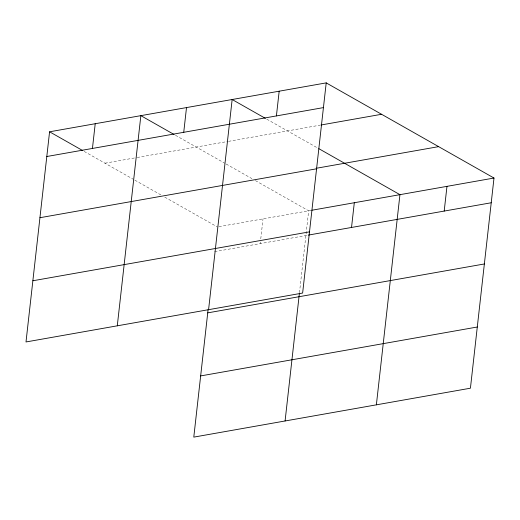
<?xml version="1.0" encoding="UTF-8"?>
<svg xmlns="http://www.w3.org/2000/svg" width="520" height="520" viewBox="0 0 520 520"><rect width="100%" height="100%" fill="white"/><g stroke="black" fill="none" stroke-linecap="round" stroke-linejoin="round"><path stroke-width="0.39" stroke-dasharray="2.6 1.95" d="M260.24 243.6L260.416 242.008M260.774 238.817L263.01 218.881M299.468 292.702L308.659 210.808L255.359 180.583M104.949 163.196L136.422 157.631M137.209 157.488L227.714 141.486M228.501 141.349L320.203 125.138M218.94 226.668L311.019 210.392M214.591 251.674L307.457 235.255M266.76 119.138L318.136 148.272M175.468 135.278L224.757 163.228M226.148 164.021L251.894 178.62M84.181 151.417L133.471 179.368M134.862 180.161L161.298 195.15M164.762 197.119L217.367 226.947"/><path stroke-width="0.78" d="M49.575 131.794L26 341.959L302.633 293.053L326.209 82.882L49.575 131.794L82.797 150.631M92.443 148.447L95.219 123.721M117.286 325.819L140.862 115.655L174.083 134.492M183.736 132.308L186.505 107.581M208.091 309.647L193.791 437.119L470.425 388.206L494 178.042L326.209 82.882M208.578 309.68L232.154 99.515L265.375 118.352M276.406 115.921L279.182 91.195M285.084 420.979L299.377 293.507M351.526 227.461L354.302 202.742M376.37 404.84L399.945 194.669L318.832 148.668M444.197 211.075L446.973 186.355M46.8 156.513L323.433 107.608M321.002 124.995L381.576 114.283M316.245 168.279L438.626 146.64M39.936 217.711L316.57 168.805M311.805 210.249L494 178.042M32.864 280.761L309.498 231.855M308.243 235.112L491.225 202.761M207.727 312.865L484.361 263.959M200.655 375.921L477.288 327.008"/></g></svg>
